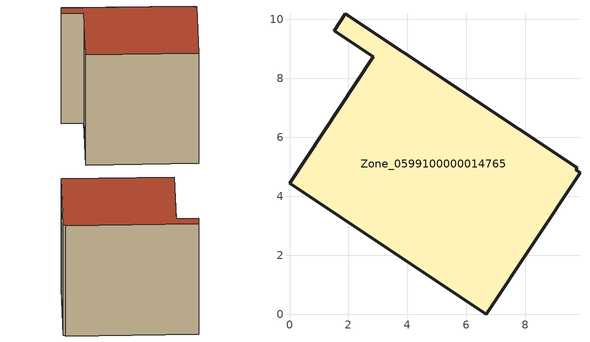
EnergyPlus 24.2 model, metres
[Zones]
Zone_0599100000014765
 floor ground (C_G): 2.85,8.72 1.52,9.6 1.9,10.18 9.75,4.97 9.7,4.89 9.85,4.8 6.66,0 0,4.44 z0
 wall outside (C_F): 9.75,4.97 1.9,10.18 1.52,9.6 2.85,8.72 0,4.44 6.66,0 9.85,4.8 9.7,4.89 9.75,4.97 z0:9.5
 roof outside (C_R): 6.66,0 9.85,4.8 9.7,4.89 9.75,4.97 1.9,10.18 1.52,9.6 2.85,8.72 0,4.44 z9.5
[BUILDING]
Pand.0599100000014765: North Axis=0; Terrain=City; Loads Convergence Tolerance Value=0.04; Temperature Convergence Tolerance Value=0.4; Solar Distribution=FullExterior; Maximum Number of Warmup Days=25; Minimum Number of Warmup Days=1
[Site:Location]
Rotterdam.The.Hague.AP_ZH_NLD Design_Conditions: Latitude=51.96; Longitude=4.45; Time Zone=1; Elevation=-4.5
[SITE:GROUNDTEMPERATURE:BUILDINGSURFACE]
18, 18, 18, 18, 18, 18, 18, 18, 18, 18, 18, 18
[MATERIAL] Thermal Absorptance=0.9; Solar Absorptance=0.7; Visible Absorptance=0.7
Name | Roughness | Thickness | Conductivity | Density | Specific Heat
G.TC.1946 | MediumSmooth | 0.15 | 1 | 540 | 1210
F.TC.1946 | Rough | 0.3 | 0.857143 | 1920 | 840
R.TC.1946 | MediumRough | 0.2 | 0.909091 | 1500 | 1000
[CONSTRUCTION]
C_G: G.TC.1946
C_F: F.TC.1946
C_R: R.TC.1946
[ZONE]
Zone_0599100000014765: Type=1; Multiplier=1; Ceiling Height=Autocalculate; Volume=Autocalculate; Floor Area=autocalculate; Part of Total Floor Area=Yes
[ZONEINFILTRATION:DESIGNFLOWRATE]
Infil_Zone_0599100000014765: Zone or ZoneList or Space or SpaceList=Zone_0599100000014765; Schedule=AlwaysOn; Design Flow Rate Calculation Method=Flow/Area; Flow Rate per Floor Area=0.003; Constant Term Coefficient=1; Temperature Term Coefficient=0; Velocity Term Coefficient=0; Velocity Squared Term Coefficient=0
[HVACTEMPLATE:ZONE:IDEALLOADSAIRSYSTEM]
Zone_0599100000014765: Maximum Heating Supply Air Temperature=50; Minimum Cooling Supply Air Temperature=13; Maximum Heating Supply Air Humidity Ratio=0.0156; Minimum Cooling Supply Air Humidity Ratio=0.0077; Heating Limit=NoLimit; Cooling Limit=NoLimit; Dehumidification Control Type=ConstantSensibleHeatRatio; Cooling Sensible Heat Ratio=0.7; Dehumidification Setpoint=60; Humidification Control Type=None; Humidification Setpoint=30; Outdoor Air Method=None; Outdoor Air Flow Rate per Person=0.00944; Outdoor Air Flow Rate per Zone Floor Area=0; Outdoor Air Flow Rate per Zone=0; Demand Controlled Ventilation Type=None; Outdoor Air Economizer Type=NoEconomizer; Heat Recovery Type=None; Sensible Heat Recovery Effectiveness=0.7; Latent Heat Recovery Effectiveness=0.65
[ZONECONTROL:THERMOSTAT]
ThermostatControl_Zone_0599100000014765: Zone or ZoneList=Zone_0599100000014765; Control Type Schedule=DualSetpointControlType; Control 1=Thermostat_Zone_0599100000014765; Temperature Difference Between Cutout And Setpoint=0
[THERMOSTATSETPOINT:DUALSETPOINT]
Thermostat_Zone_0599100000014765: Heating Setpoint Temperature Schedule=HeatingSetpoint_Zone_0599100000014765; Cooling Setpoint Temperature Schedule=CoolingSetpoint_Zone_0599100000014765
[SCHEDULE:COMPACT]
HeatingSetpoint_Zone_0599100000014765: Through: 12/31, For: AllDays, Until: 24:00, 21
CoolingSetpoint_Zone_0599100000014765: Through: 12/31, For: AllDays, Until: 24:00, 24
DualSetpointControlType: Through: 12/31, For: AllDays, Until: 24:00, 4
AlwaysOn: Through: 12/31, For: AllDays, Until: 24:00, 1
